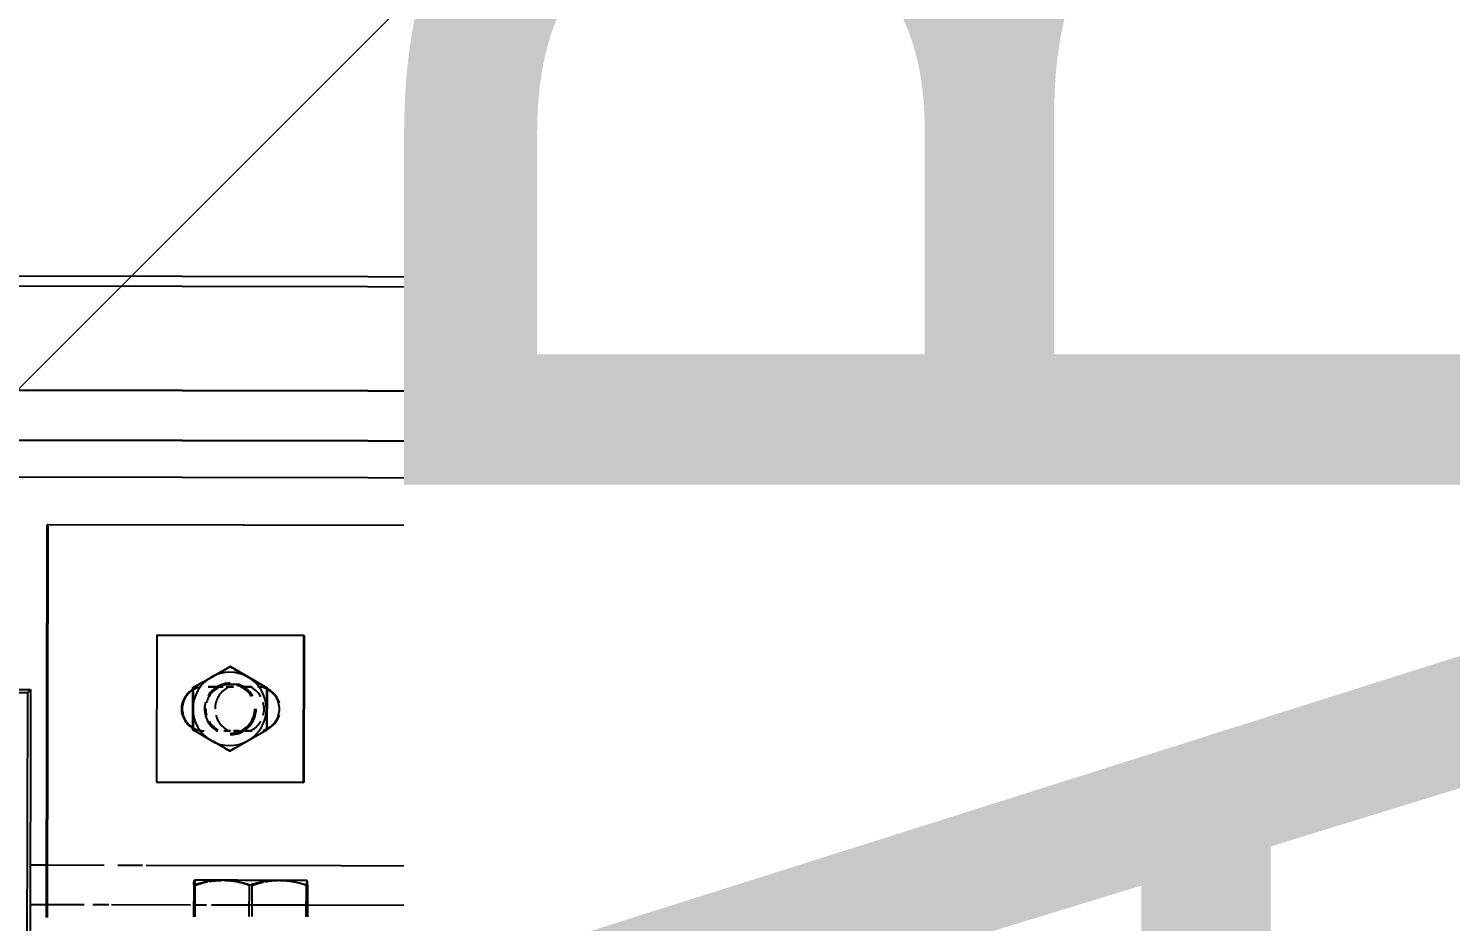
# Model space of a CAD drawing. Header units: metres. Extents: x -354 to -91, y 3 to 562.
# Drawn here: x -270.434 to -269.853, y 509.724 to 510.088 of the extents above; entities that cross this region are included whole.
import ezdxf

# ---------------------------------------------------------------- set-up
doc = ezdxf.new("R2010")
doc.units = ezdxf.units.M
for name, color, linetype, lineweight in [('A-ANNO-NOTE', 7, 'Continuous', 9), ('A-DETL-GENF', 7, 'Continuous', 9), ('A-GENM', 7, 'Continuous', 25)]:
    doc.layers.add(name, color=color, linetype=linetype, lineweight=lineweight)
doc.styles.add('Arial Narrow', font='ARIALN.TTF', dxfattribs={"height": 0.5})

# ---------------------------------------------------------------- blocks, each defined once
blk = doc.blocks.new('T2DPAA-T2D-C3S-RW-M2D-100010_dwg-40802999-DRG-2873034 - CONSTRUCTION SEQUENCE STAGE A8')
at = {"color": 254, "lineweight": 25, "true_color": 0xd0d0d0}
for p, q in [((15.02709, -594.85486), (15.02541, -594.84848)), ((15.03312, -594.8777), (15.02709, -594.85486)), ((15.03709, -594.89273), (15.03453, -594.88304)), ((15.09833, -595.12483), (15.03748, -594.89424)), ((15.10128, -595.13603), (15.09873, -595.12634)), ((15.10872, -595.1642), (15.10269, -595.14136)), ((15.22589, -595.60827), (15.10872, -595.1642))]:
    blk.add_line(p, q, dxfattribs=at)
blk = doc.blocks.new('T2DPAA-T2D-PWC-RW-M2D-100010_RoadDesign_rvt-1-DRG-2873034 - CONSTRUCTION SEQUENCE STAGE A8')
at = {"color": 254, "lineweight": 25, "true_color": 0xd0d0d0, "rotation": 75.11694444444437}
blk.add_blockref('T2DPAA-T2D-C3S-RW-M2D-100010_dwg-40802999-DRG-2873034 - CONSTRUCTION SEQUENCE STAGE A8', (-1722.33704, 648.01046), dxfattribs=at)
blk = doc.blocks.new('T2D Feature Wall Adaptive V6 - Vertical-67397418-DRG-2873034 - CONSTRUCTION SEQUENCE STAGE A8')
at = {"layer": 'A-GENM', "color": 253, "true_color": 0xa3a3a3}
for p, q in [((-0.20001, 0.01331), (-0.20001, -0.95767)), ((-0.2, -0.95766), (-0.2, 0.01331)), ((0.00999, -0.52218), (0.00999, -0.06292)), ((0.01, -0.52218), (0.01, -0.06292)), ((0.00999, -0.53759), (0.00999, -0.52218)), ((0.01, -0.53759), (0.01, -0.52218)), ((0.00999, -0.54772), (0.00999, -0.54119)), ((0.01, -0.54772), (0.01, -0.54119)), ((0.00999, -0.58602), (0.00999, -0.54874)), ((0.01, -0.58602), (0.01, -0.54874)), ((0.00999, -0.63201), (0.00999, -0.58602)), ((0.01, -0.63201), (0.01, -0.58602)), ((0.00999, -0.73599), (0.00999, -0.63201)), ((0.01, -0.73599), (0.01, -0.63201)), ((0.00999, -0.77475), (0.00999, -0.73599)), ((0.01, -0.77476), (0.01, -0.73599)), ((0.00999, -0.78198), (0.00999, -0.77676)), ((0.01, -0.78198), (0.01, -0.77676)), ((0.00999, -0.81555), (0.00999, -0.78323)), ((0.01, -0.81555), (0.01, -0.78323)), ((0.00999, -0.8231), (0.00999, -0.81657)), ((0.01, -0.8231), (0.01, -0.81657)), ((0.00999, -0.84211), (0.00999, -0.8267)), ((0.01, -0.84211), (0.01, -0.8267)), ((0.00999, -0.84871), (0.00999, -0.84211)), ((0.01, -0.84871), (0.01, -0.84211))]:
    blk.add_line(p, q, dxfattribs=at)
blk = doc.blocks.new('Adaptive point Fascia Panel Bracket - Type T04-V8-DRG-2873034 - CONSTRUCTION SEQUENCE STAGE A8')
at = {"layer": 'A-GENM', "color": 253, "true_color": 0xa3a3a3}
for p, q in [((-1143.5787, 509.72539), (-1143.57841, 509.88574)), ((-1143.57841, 509.88574), (-1143.57807, 509.88574)), ((-1143.25848, 509.88517), (-1143.57841, 509.88574)), ((-1143.57808, 509.88527), (-1143.57836, 509.72539)), ((-1143.25848, 509.88517), (-1143.57807, 509.88574)), ((-1143.25848, 509.88517), (-1143.25876, 509.72682)), ((-1143.25815, 509.88517), (-1143.25848, 509.88517)), ((-1143.25843, 509.72682), (-1143.25815, 509.88517)), ((-1143.53356, 509.84066), (-1143.53367, 509.78066)), ((-1143.53361, 509.78076), (-1143.5335, 509.84057)), ((-1143.47358, 509.84056), (-1143.53356, 509.84066)), ((-1143.5335, 509.84066), (-1143.53356, 509.84066)), ((-1143.5335, 509.84066), (-1143.47358, 509.84056)), ((-1143.47368, 509.78056), (-1143.47358, 509.84056)), ((-1143.47351, 509.84056), (-1143.47362, 509.78056)), ((-1143.47351, 509.84056), (-1143.47358, 509.84056)), ((-1143.3636, 509.84036), (-1143.36371, 509.78036)), ((-1143.36364, 509.78046), (-1143.36354, 509.84026)), ((-1143.30361, 509.84025), (-1143.3636, 509.84036)), ((-1143.36354, 509.84036), (-1143.3636, 509.84036)), ((-1143.36354, 509.84036), (-1143.30361, 509.84025)), ((-1143.30372, 509.78025), (-1143.30361, 509.84025)), ((-1143.30355, 509.84025), (-1143.30366, 509.78025)), ((-1143.30355, 509.84025), (-1143.30361, 509.84025)), ((-1143.5186, 509.8193), (-1143.50359, 509.82793)), ((-1143.50359, 509.82793), (-1143.50383, 509.82793)), ((-1143.50359, 509.82793), (-1143.48861, 509.81924)), ((-1143.34864, 509.81899), (-1143.33363, 509.82763)), ((-1143.33363, 509.82763), (-1143.33387, 509.82763)), ((-1143.33363, 509.82763), (-1143.31865, 509.81894)), ((-1143.5186, 509.8193), (-1143.51884, 509.8193)), ((-1143.51864, 509.80198), (-1143.5186, 509.8193)), ((-1143.51261, 509.81963), (-1143.50898, 509.81962)), ((-1143.50898, 509.81962), (-1143.51261, 509.81963)), ((-1143.50898, 509.81962), (-1143.50658, 509.81961)), ((-1143.50658, 509.81961), (-1143.50898, 509.81962)), ((-1143.50534, 509.81961), (-1143.50226, 509.81961)), ((-1143.50226, 509.81961), (-1143.50534, 509.81961)), ((-1143.49979, 509.8206), (-1143.50361, 509.82061)), ((-1143.49824, 509.8196), (-1143.49461, 509.81959)), ((-1143.49461, 509.81959), (-1143.49824, 509.8196)), ((-1143.48861, 509.81924), (-1143.48885, 509.81924)), ((-1143.48861, 509.81924), (-1143.48864, 509.80192)), ((-1143.34864, 509.81899), (-1143.34888, 509.81899)), ((-1143.34867, 509.80167), (-1143.34864, 509.81899)), ((-1143.34264, 509.81932), (-1143.33902, 509.81932)), ((-1143.33902, 509.81932), (-1143.34264, 509.81932)), ((-1143.33902, 509.81932), (-1143.33661, 509.81931)), ((-1143.33661, 509.81931), (-1143.33902, 509.81932)), ((-1143.33537, 509.81931), (-1143.3323, 509.8193)), ((-1143.3323, 509.8193), (-1143.33537, 509.81931)), ((-1143.32983, 509.8203), (-1143.33364, 509.82031)), ((-1143.32465, 509.81929), (-1143.32828, 509.8193)), ((-1143.32828, 509.8193), (-1143.32465, 509.81929)), ((-1143.31865, 509.81894), (-1143.31888, 509.81894)), ((-1143.31865, 509.81894), (-1143.31868, 509.80162)), ((-1143.41224, 509.81045), (-1143.42424, 509.81047)), ((-1143.51887, 509.80198), (-1143.51864, 509.80198)), ((-1143.51136, 509.79776), (-1143.51864, 509.80198)), ((-1143.50357, 509.80161), (-1143.50631, 509.80161)), ((-1143.50631, 509.80161), (-1143.50357, 509.80161)), ((-1143.48864, 509.80192), (-1143.50365, 509.79329)), ((-1143.50364, 509.80061), (-1143.49983, 509.8006)), ((-1143.49991, 509.8016), (-1143.50234, 509.80161)), ((-1143.50234, 509.80161), (-1143.49991, 509.8016)), ((-1143.49464, 509.80159), (-1143.49775, 509.8016)), ((-1143.49775, 509.8016), (-1143.49464, 509.80159)), ((-1143.48864, 509.80192), (-1143.48888, 509.80192)), ((-1143.34891, 509.80167), (-1143.34867, 509.80167)), ((-1143.34139, 509.79745), (-1143.34867, 509.80167)), ((-1143.33361, 509.80131), (-1143.33635, 509.80131)), ((-1143.33635, 509.80131), (-1143.33361, 509.80131)), ((-1143.31868, 509.80162), (-1143.33369, 509.79299)), ((-1143.33368, 509.80031), (-1143.32987, 509.8003)), ((-1143.32995, 509.8013), (-1143.33237, 509.8013)), ((-1143.33237, 509.8013), (-1143.32995, 509.8013)), ((-1143.32468, 509.80129), (-1143.32779, 509.8013)), ((-1143.32779, 509.8013), (-1143.32468, 509.80129)), ((-1143.31868, 509.80162), (-1143.31891, 509.80162)), ((-1143.50365, 509.79329), (-1143.51048, 509.79725)), ((-1143.33369, 509.79299), (-1143.34052, 509.79694)), ((-1143.50365, 509.79329), (-1143.50389, 509.79329)), ((-1143.33369, 509.79299), (-1143.33393, 509.79299)), ((-1143.53367, 509.78066), (-1143.47368, 509.78056)), ((-1143.53367, 509.78066), (-1143.53361, 509.78066)), ((-1143.47368, 509.78056), (-1143.53361, 509.78066)), ((-1143.47362, 509.78056), (-1143.47368, 509.78056)), ((-1143.36371, 509.78036), (-1143.30372, 509.78025)), ((-1143.36371, 509.78036), (-1143.36364, 509.78036)), ((-1143.30372, 509.78025), (-1143.36364, 509.78036)), ((-1143.30366, 509.78025), (-1143.30372, 509.78025)), ((-1143.51854, 509.73858), (-1143.51856, 509.72566)), ((-1143.50718, 509.74062), (-1143.51826, 509.74064)), ((-1143.50634, 509.74061), (-1143.51826, 509.74064)), ((-1143.51801, 509.72567), (-1143.51798, 509.73858)), ((-1143.48418, 509.74057), (-1143.50718, 509.74062)), ((-1143.49585, 509.72577), (-1143.49582, 509.73854)), ((-1143.49473, 509.72578), (-1143.49471, 509.73854)), ((-1143.47227, 509.74055), (-1143.48418, 509.74057)), ((-1143.47257, 509.72576), (-1143.47255, 509.7385)), ((-1143.47202, 509.72576), (-1143.47199, 509.7385)), ((-1143.36857, 509.73831), (-1143.3686, 509.72621)), ((-1143.35638, 509.74035), (-1143.36829, 509.74037)), ((-1143.36804, 509.72621), (-1143.36802, 509.73831)), ((-1143.3545, 509.74034), (-1143.35638, 509.74035)), ((-1143.33338, 509.74031), (-1143.3545, 509.74034)), ((-1143.34588, 509.72648), (-1143.34586, 509.73827)), ((-1143.34476, 509.72648), (-1143.34474, 509.73827)), ((-1143.3223, 509.74029), (-1143.33338, 509.74031)), ((-1143.3226, 509.72657), (-1143.32258, 509.73823)), ((-1143.32205, 509.72657), (-1143.32203, 509.73823))]:
    blk.add_line(p, q, dxfattribs=at)
for centre, major_axis, ratio, start_param, end_param in [((-1143.50389, 509.81061), (0.00003, 0.015), 0.999779, 0.523551, 1.570749), ((-1143.50389, 509.81061), (0.00003, 0.015), 0.999779, 5.759539, 6.806736), ((-1143.50389, 509.81061), (0.00003, 0.015), 0.999779, 4.712341, 5.759539), ((-1143.33392, 509.81031), (0.00003, 0.015), 0.999779, 5.759539, 6.806737), ((-1143.51456, 509.81063), (0.00002, 0.009), 0.999779, 0.523551, 0.785351), ((-1143.51422, 509.81063), (0.00002, 0.009), 0.999779, 0.523551, 0.785351), ((-1143.51456, 509.81063), (0.00002, 0.009), 0.999779, 0.261752, 0.523551), ((-1143.51422, 509.81063), (0.00002, 0.009), 0.999779, 0.261752, 0.523551), ((-1143.50362, 509.81061), (0.00002, 0.0105), 0.999779, 0.785351, 1.04715), ((-1143.50356, 509.81061), (0.00002, 0.0105), 0.999779, 0.785351, 1.04715), ((-1143.50362, 509.81061), (0.00002, 0.01), 0.999779, 0.785351, 1.04715), ((-1143.50362, 509.81061), (0.00002, 0.0105), 0.999779, 0.523551, 0.785351), ((-1143.50356, 509.81061), (0.00002, 0.0105), 0.999779, 0.523551, 0.785351), ((-1143.50362, 509.81061), (0.00002, 0.01), 0.999779, 0.523551, 0.785351), ((-1143.50362, 509.81061), (0.00002, 0.0105), 0.999779, 0.261752, 0.523551), ((-1143.50356, 509.81061), (0.00002, 0.0105), 0.999779, 0.268265, 0.523551), ((-1143.50362, 509.81061), (0.00002, 0.01), 0.999779, 0.261752, 0.523551), ((-1143.49981, 509.8106), (0.00002, 0.01), 0.999779, 0.785351, 1.04715), ((-1143.49981, 509.8106), (0.00002, 0.01), 0.999779, 0.523551, 0.785351), ((-1143.50362, 509.81061), (0.00002, 0.0105), 0.999779, 0, 0.261752), ((-1143.50356, 509.81061), (0.00002, 0.0105), 0.999779, 0.006025, 0.261752), ((-1143.50362, 509.81061), (0.00002, 0.01), 0.999779, 0, 0.261752), ((-1143.50362, 509.81061), (0.00002, 0.01), 0.999779, 5.759539, 6.021338), ((-1143.50362, 509.81061), (0.00002, 0.0105), 0.999779, 5.759539, 6.021338), ((-1143.50356, 509.81061), (0.00002, 0.0105), 0.999779, 5.766062, 6.021338), ((-1143.50362, 509.81061), (0.00002, 0.01), 0.999779, 5.49774, 5.759539), ((-1143.50362, 509.81061), (0.00002, 0.0105), 0.999779, 5.49774, 5.759539), ((-1143.50356, 509.81061), (0.00002, 0.0105), 0.999779, 5.49774, 5.759539), ((-1143.50362, 509.81061), (0.00002, 0.01), 0.999779, 5.23594, 5.49774), ((-1143.50362, 509.81061), (0.00002, 0.0105), 0.999779, 5.23594, 5.49774), ((-1143.50356, 509.81061), (0.00002, 0.0105), 0.999779, 5.23594, 5.49774), ((-1143.49981, 509.8106), (0.00002, 0.01), 0.999779, 5.49774, 5.759539), ((-1143.49981, 509.8106), (0.00002, 0.01), 0.999779, 5.23594, 5.49774), ((-1143.49256, 509.81059), (0.00002, 0.009), 0.999779, 6.021338, 6.283138), ((-1143.49223, 509.81059), (0.00002, 0.009), 0.999779, 6.021338, 6.283138), ((-1143.49256, 509.81059), (0.00002, 0.009), 0.999779, 5.759539, 6.021338), ((-1143.49223, 509.81059), (0.00002, 0.009), 0.999779, 5.759539, 6.021338), ((-1143.49256, 509.81059), (0.00002, 0.009), 0.999779, 5.49774, 5.759539), ((-1143.49223, 509.81059), (0.00002, 0.009), 0.999779, 5.49774, 5.759539), ((-1143.3446, 509.81033), (0.00002, 0.009), 0.999779, 0.523551, 0.785351), ((-1143.34426, 509.81033), (0.00002, 0.009), 0.999779, 0.523551, 0.785351), ((-1143.3446, 509.81033), (0.00002, 0.009), 0.999779, 0.261752, 0.523551), ((-1143.33392, 509.81031), (0.00003, 0.015), 0.999779, 0.523551, 1.570749), ((-1143.34426, 509.81033), (0.00002, 0.009), 0.999779, 0.261752, 0.523551), ((-1143.33366, 509.81031), (0.00002, 0.0105), 0.999779, 0.785351, 1.04715), ((-1143.3336, 509.81031), (0.00002, 0.0105), 0.999779, 0.785351, 1.04715), ((-1143.33366, 509.81031), (0.00002, 0.0105), 0.999779, 0.523551, 0.785351), ((-1143.3336, 509.81031), (0.00002, 0.0105), 0.999779, 0.523551, 0.785351), ((-1143.33366, 509.81031), (0.00002, 0.01), 0.999779, 0.523551, 0.785351), ((-1143.33366, 509.81031), (0.00002, 0.0105), 0.999779, 0.261752, 0.523551), ((-1143.3336, 509.81031), (0.00002, 0.0105), 0.999779, 0.268265, 0.523551), ((-1143.33366, 509.81031), (0.00002, 0.01), 0.999779, 0.261752, 0.523551), ((-1143.32985, 509.8103), (0.00002, 0.01), 0.999779, 0.523551, 0.785351), ((-1143.33366, 509.81031), (0.00002, 0.0105), 0.999779, 0, 0.261752), ((-1143.3336, 509.81031), (0.00002, 0.0105), 0.999779, 0.006025, 0.261752), ((-1143.33366, 509.81031), (0.00002, 0.01), 0.999779, 0, 0.261752), ((-1143.33366, 509.81031), (0.00002, 0.01), 0.999779, 5.759539, 6.021338), ((-1143.33366, 509.81031), (0.00002, 0.0105), 0.999779, 5.759539, 6.021338), ((-1143.3336, 509.81031), (0.00002, 0.0105), 0.999779, 5.766062, 6.021338), ((-1143.33366, 509.81031), (0.00002, 0.01), 0.999779, 5.49774, 5.759539), ((-1143.33366, 509.81031), (0.00002, 0.0105), 0.999779, 5.49774, 5.759539), ((-1143.3336, 509.81031), (0.00002, 0.0105), 0.999779, 5.49774, 5.759539), ((-1143.33392, 509.81031), (0.00003, 0.015), 0.999779, 4.712341, 5.759539), ((-1143.33366, 509.81031), (0.00002, 0.0105), 0.999779, 5.23594, 5.49774), ((-1143.3336, 509.81031), (0.00002, 0.0105), 0.999779, 5.23594, 5.49774), ((-1143.32985, 509.8103), (0.00002, 0.01), 0.999779, 5.49774, 5.759539), ((-1143.3226, 509.81029), (0.00002, 0.009), 0.999779, 6.021338, 6.283138), ((-1143.32226, 509.81029), (0.00002, 0.009), 0.999779, 6.021338, 6.283138), ((-1143.3226, 509.81029), (0.00002, 0.009), 0.999779, 5.759539, 6.021338), ((-1143.32226, 509.81029), (0.00002, 0.009), 0.999779, 5.759539, 6.021338), ((-1143.3226, 509.81029), (0.00002, 0.009), 0.999779, 5.49774, 5.759539), ((-1143.32226, 509.81029), (0.00002, 0.009), 0.999779, 5.49774, 5.759539), ((-1143.51456, 509.81063), (0.00002, 0.009), 0.999779, 1.308949, 1.570749), ((-1143.51456, 509.81063), (0.00002, 0.009), 0.999779, 1.04715, 1.308949), ((-1143.51422, 509.81063), (0.00002, 0.009), 0.999779, 1.308949, 1.570749), ((-1143.51422, 509.81063), (0.00002, 0.009), 0.999779, 1.04715, 1.308949), ((-1143.51456, 509.81063), (0.00002, 0.009), 0.999779, 0.785351, 1.04715), ((-1143.51422, 509.81063), (0.00002, 0.009), 0.999779, 0.785351, 1.04715), ((-1143.50362, 509.81061), (0.00002, 0.0105), 0.999779, 1.308949, 1.570749), ((-1143.50356, 509.81061), (0.00002, 0.0105), 0.999779, 1.308949, 1.570749), ((-1143.50362, 509.81061), (0.00002, 0.01), 0.999779, 1.04715, 1.308949), ((-1143.49981, 509.8106), (0.00002, 0.01), 0.999779, 1.308949, 1.570749), ((-1143.49981, 509.8106), (0.00002, 0.01), 0.999779, 1.04715, 1.308949), ((-1143.49981, 509.8106), (0.00002, 0.01), 0.999779, 4.712341, 4.974141), ((-1143.49256, 509.81059), (0.00002, 0.009), 0.999779, 5.23594, 5.49774), ((-1143.49223, 509.81059), (0.00002, 0.009), 0.999779, 5.23594, 5.497739), ((-1143.49256, 509.81059), (0.00002, 0.009), 0.999779, 4.974141, 5.23594), ((-1143.49223, 509.81059), (0.00002, 0.009), 0.999779, 4.974141, 5.23594), ((-1143.49256, 509.81059), (0.00002, 0.009), 0.999779, 4.712341, 4.974141), ((-1143.3446, 509.81033), (0.00002, 0.009), 0.999779, 1.308949, 1.570749), ((-1143.3446, 509.81033), (0.00002, 0.009), 0.999779, 1.04715, 1.308949), ((-1143.34426, 509.81033), (0.00002, 0.009), 0.999779, 1.308949, 1.570749), ((-1143.34426, 509.81033), (0.00002, 0.009), 0.999779, 1.04715, 1.308949), ((-1143.3446, 509.81033), (0.00002, 0.009), 0.999779, 0.785351, 1.04715), ((-1143.34426, 509.81033), (0.00002, 0.009), 0.999779, 0.785351, 1.04715), ((-1143.33366, 509.81031), (0.00002, 0.0105), 0.999779, 1.308949, 1.570749), ((-1143.3336, 509.81031), (0.00002, 0.0105), 0.999779, 1.308949, 1.570749), ((-1143.33366, 509.81031), (0.00002, 0.01), 0.999779, 1.04715, 1.308949), ((-1143.33366, 509.81031), (0.00002, 0.01), 0.999779, 0.785351, 1.04715), ((-1143.32985, 509.8103), (0.00002, 0.01), 0.999779, 1.308949, 1.570749), ((-1143.32985, 509.8103), (0.00002, 0.01), 0.999779, 1.04715, 1.308949), ((-1143.32985, 509.8103), (0.00002, 0.01), 0.999779, 0.785351, 1.04715), ((-1143.33366, 509.81031), (0.00002, 0.01), 0.999779, 5.23594, 5.49774), ((-1143.32985, 509.8103), (0.00002, 0.01), 0.999779, 5.23594, 5.49774), ((-1143.32985, 509.8103), (0.00002, 0.01), 0.999779, 4.712341, 4.974141), ((-1143.3226, 509.81029), (0.00002, 0.009), 0.999779, 5.23594, 5.49774), ((-1143.32226, 509.81029), (0.00002, 0.009), 0.999779, 5.23594, 5.49774), ((-1143.3226, 509.81029), (0.00002, 0.009), 0.999779, 4.974141, 5.23594), ((-1143.32226, 509.81029), (0.00002, 0.009), 0.999779, 4.974141, 5.23594), ((-1143.3226, 509.81029), (0.00002, 0.009), 0.999779, 4.712341, 4.974141), ((-1143.51456, 509.81063), (0.00002, 0.009), 0.999779, 1.570749, 1.832548), ((-1143.51456, 509.81063), (0.00002, 0.009), 0.999779, 1.832548, 2.094347), ((-1143.51422, 509.81063), (0.00002, 0.009), 0.999779, 1.570749, 1.832548), ((-1143.51422, 509.81063), (0.00002, 0.009), 0.999779, 1.832548, 2.094348), ((-1143.51456, 509.81063), (0.00002, 0.009), 0.999779, 2.094347, 2.356147), ((-1143.51422, 509.81063), (0.00002, 0.009), 0.999779, 2.094348, 2.356147), ((-1143.50389, 509.81061), (0.00003, 0.015), 0.999779, 1.570749, 2.617946), ((-1143.50362, 509.81061), (0.00002, 0.0105), 0.999779, 1.570749, 1.832548), ((-1143.50356, 509.81061), (0.00002, 0.0105), 0.999779, 1.570749, 1.832548), ((-1143.50362, 509.81061), (0.00002, 0.0105), 0.999779, 1.832548, 2.094348), ((-1143.50356, 509.81061), (0.00002, 0.0105), 0.999779, 1.832548, 2.094347), ((-1143.50362, 509.81061), (0.00002, 0.01), 0.999779, 1.570749, 1.832548), ((-1143.49981, 509.8106), (0.00002, 0.01), 0.999779, 1.832548, 2.094347), ((-1143.50389, 509.81061), (0.00003, 0.015), 0.999779, 3.665144, 4.712341), ((-1143.50362, 509.81061), (0.00002, 0.01), 0.999779, 4.188743, 4.450542), ((-1143.50362, 509.81061), (0.00002, 0.0105), 0.999779, 4.188743, 4.450542), ((-1143.50356, 509.81061), (0.00002, 0.0105), 0.999779, 4.188743, 4.444835), ((-1143.50362, 509.81061), (0.00002, 0.01), 0.999779, 4.450542, 4.712341), ((-1143.50362, 509.81061), (0.00002, 0.0105), 0.999779, 4.450542, 4.712341), ((-1143.50356, 509.81061), (0.00002, 0.0105), 0.999779, 4.450542, 4.704571), ((-1143.49981, 509.8106), (0.00002, 0.01), 0.999779, 4.450542, 4.712341), ((-1143.49256, 509.81059), (0.00002, 0.009), 0.999779, 3.926943, 4.188743), ((-1143.49223, 509.81059), (0.00002, 0.009), 0.999779, 3.926943, 4.188743), ((-1143.49256, 509.81059), (0.00002, 0.009), 0.999779, 4.188742, 4.450542), ((-1143.49223, 509.81059), (0.00002, 0.009), 0.999779, 4.188743, 4.450542), ((-1143.49256, 509.81059), (0.00002, 0.009), 0.999779, 4.450542, 4.712341), ((-1143.3446, 509.81033), (0.00002, 0.009), 0.999779, 1.570749, 1.832548), ((-1143.3446, 509.81033), (0.00002, 0.009), 0.999779, 1.832548, 2.094347), ((-1143.34426, 509.81033), (0.00002, 0.009), 0.999779, 1.570749, 1.832548), ((-1143.34426, 509.81033), (0.00002, 0.009), 0.999779, 1.832548, 2.094348), ((-1143.33392, 509.81031), (0.00003, 0.015), 0.999779, 1.570749, 2.617946), ((-1143.33366, 509.81031), (0.00002, 0.0105), 0.999779, 1.570749, 1.832548), ((-1143.3336, 509.81031), (0.00002, 0.0105), 0.999779, 1.570749, 1.832548), ((-1143.33366, 509.81031), (0.00002, 0.0105), 0.999779, 1.832548, 2.094348), ((-1143.3336, 509.81031), (0.00002, 0.0105), 0.999779, 1.832548, 2.094348), ((-1143.33366, 509.81031), (0.00002, 0.01), 0.999779, 1.570749, 1.832548), ((-1143.32985, 509.8103), (0.00002, 0.01), 0.999779, 1.832548, 2.094348), ((-1143.33392, 509.81031), (0.00003, 0.015), 0.999779, 3.665144, 4.712341), ((-1143.33366, 509.81031), (0.00002, 0.01), 0.999779, 4.188743, 4.450542), ((-1143.33366, 509.81031), (0.00002, 0.0105), 0.999779, 4.188743, 4.450542), ((-1143.3336, 509.81031), (0.00002, 0.0105), 0.999779, 4.188743, 4.444835), ((-1143.33366, 509.81031), (0.00002, 0.01), 0.999779, 4.450542, 4.712341), ((-1143.33366, 509.81031), (0.00002, 0.0105), 0.999779, 4.450542, 4.712341), ((-1143.3336, 509.81031), (0.00002, 0.0105), 0.999779, 4.450542, 4.704571), ((-1143.32985, 509.8103), (0.00002, 0.01), 0.999779, 4.450542, 4.712341), ((-1143.3226, 509.81029), (0.00002, 0.009), 0.999779, 4.188743, 4.450542), ((-1143.32226, 509.81029), (0.00002, 0.009), 0.999779, 4.188743, 4.450542), ((-1143.3226, 509.81029), (0.00002, 0.009), 0.999779, 4.450542, 4.712341), ((-1143.51456, 509.81063), (0.00002, 0.009), 0.999779, 2.356147, 2.617946), ((-1143.51422, 509.81063), (0.00002, 0.009), 0.999779, 2.356147, 2.617946), ((-1143.51456, 509.81063), (0.00002, 0.009), 0.999779, 2.617946, 2.879746), ((-1143.51422, 509.81063), (0.00002, 0.009), 0.999779, 2.617946, 2.879746), ((-1143.51456, 509.81063), (0.00002, 0.009), 0.999779, 2.879746, 3.141545), ((-1143.51422, 509.81063), (0.00002, 0.009), 0.999779, 2.879746, 3.141545), ((-1143.50362, 509.81061), (0.00002, 0.0105), 0.999779, 2.094348, 2.356147), ((-1143.50356, 509.81061), (0.00002, 0.0105), 0.999779, 2.094348, 2.356147), ((-1143.50362, 509.81061), (0.00002, 0.01), 0.999779, 2.094347, 2.356147), ((-1143.50362, 509.81061), (0.00002, 0.0105), 0.999779, 2.356147, 2.617946), ((-1143.50356, 509.81061), (0.00002, 0.0105), 0.999779, 2.356147, 2.617946), ((-1143.50362, 509.81061), (0.00002, 0.01), 0.999779, 2.356147, 2.617946), ((-1143.49981, 509.8106), (0.00002, 0.01), 0.999779, 2.094348, 2.356147), ((-1143.49981, 509.8106), (0.00002, 0.01), 0.999779, 2.356147, 2.617946), ((-1143.50362, 509.81061), (0.00002, 0.01), 0.999779, 3.141593, 3.403344), ((-1143.50362, 509.81061), (0.00002, 0.0105), 0.999779, 3.141593, 3.403344), ((-1143.50356, 509.81061), (0.00002, 0.0105), 0.999779, 3.141593, 3.397272), ((-1143.50362, 509.81061), (0.00002, 0.01), 0.999779, 3.403344, 3.665144), ((-1143.50362, 509.81061), (0.00002, 0.0105), 0.999779, 3.403344, 3.665144), ((-1143.50356, 509.81061), (0.00002, 0.0105), 0.999779, 3.403344, 3.658631), ((-1143.50362, 509.81061), (0.00002, 0.01), 0.999779, 3.665144, 3.926943), ((-1143.50362, 509.81061), (0.00002, 0.0105), 0.999779, 3.665144, 3.926943), ((-1143.50356, 509.81061), (0.00002, 0.0105), 0.999779, 3.665144, 3.926943), ((-1143.50362, 509.81061), (0.00002, 0.01), 0.999779, 3.926943, 4.188743), ((-1143.50362, 509.81061), (0.00002, 0.0105), 0.999779, 3.926943, 4.188743), ((-1143.50356, 509.81061), (0.00002, 0.0105), 0.999779, 3.926943, 4.188743), ((-1143.49981, 509.8106), (0.00002, 0.01), 0.999779, 3.665144, 3.926943), ((-1143.49981, 509.8106), (0.00002, 0.01), 0.999779, 3.926943, 4.188743), ((-1143.49256, 509.81059), (0.00002, 0.009), 0.999779, 3.403344, 3.665144), ((-1143.49223, 509.81059), (0.00002, 0.009), 0.999779, 3.403344, 3.665144), ((-1143.49256, 509.81059), (0.00002, 0.009), 0.999779, 3.665144, 3.926943), ((-1143.49223, 509.81059), (0.00002, 0.009), 0.999779, 3.665144, 3.926943), ((-1143.3446, 509.81033), (0.00002, 0.009), 0.999779, 2.094347, 2.356147), ((-1143.34426, 509.81033), (0.00002, 0.009), 0.999779, 2.094348, 2.356147), ((-1143.3446, 509.81033), (0.00002, 0.009), 0.999779, 2.356147, 2.617946), ((-1143.34426, 509.81033), (0.00002, 0.009), 0.999779, 2.356147, 2.617946), ((-1143.3446, 509.81033), (0.00002, 0.009), 0.999779, 2.617946, 2.879746), ((-1143.34426, 509.81033), (0.00002, 0.009), 0.999779, 2.617946, 2.879746), ((-1143.3446, 509.81033), (0.00002, 0.009), 0.999779, 2.879746, 3.141545), ((-1143.34426, 509.81033), (0.00002, 0.009), 0.999779, 2.879746, 3.141545), ((-1143.33366, 509.81031), (0.00002, 0.0105), 0.999779, 2.094348, 2.356147), ((-1143.3336, 509.81031), (0.00002, 0.0105), 0.999779, 2.094347, 2.356147), ((-1143.33366, 509.81031), (0.00002, 0.01), 0.999779, 2.094347, 2.356147), ((-1143.33366, 509.81031), (0.00002, 0.0105), 0.999779, 2.356147, 2.617946), ((-1143.3336, 509.81031), (0.00002, 0.0105), 0.999779, 2.356147, 2.617946), ((-1143.33366, 509.81031), (0.00002, 0.01), 0.999779, 2.356147, 2.617946), ((-1143.32985, 509.8103), (0.00002, 0.01), 0.999779, 2.094348, 2.356147), ((-1143.32985, 509.8103), (0.00002, 0.01), 0.999779, 2.356147, 2.617946), ((-1143.33366, 509.81031), (0.00002, 0.01), 0.999779, 3.141593, 3.403344), ((-1143.33366, 509.81031), (0.00002, 0.01), 0.999779, 3.403344, 3.665144), ((-1143.33366, 509.81031), (0.00002, 0.0105), 0.999779, 3.403344, 3.665144), ((-1143.3336, 509.81031), (0.00002, 0.0105), 0.999779, 3.403344, 3.658631), ((-1143.33366, 509.81031), (0.00002, 0.01), 0.999779, 3.665144, 3.926943), ((-1143.33366, 509.81031), (0.00002, 0.0105), 0.999779, 3.665144, 3.926943), ((-1143.3336, 509.81031), (0.00002, 0.0105), 0.999779, 3.665144, 3.926943), ((-1143.33366, 509.81031), (0.00002, 0.01), 0.999779, 3.926943, 4.188743), ((-1143.33366, 509.81031), (0.00002, 0.0105), 0.999779, 3.926943, 4.188742), ((-1143.3336, 509.81031), (0.00002, 0.0105), 0.999779, 3.926943, 4.188743), ((-1143.32985, 509.8103), (0.00002, 0.01), 0.999779, 3.665144, 3.926943), ((-1143.32985, 509.8103), (0.00002, 0.01), 0.999779, 3.926943, 4.188743), ((-1143.3226, 509.81029), (0.00002, 0.009), 0.999779, 3.403344, 3.665144), ((-1143.32226, 509.81029), (0.00002, 0.009), 0.999779, 3.403344, 3.665144), ((-1143.3226, 509.81029), (0.00002, 0.009), 0.999779, 3.665144, 3.926943), ((-1143.32226, 509.81029), (0.00002, 0.009), 0.999779, 3.665144, 3.926943), ((-1143.3226, 509.81029), (0.00002, 0.009), 0.999779, 3.926943, 4.188743), ((-1143.32226, 509.81029), (0.00002, 0.009), 0.999779, 3.926943, 4.188743), ((-1143.50389, 509.81061), (0.00003, 0.015), 0.999779, 2.617946, 3.665144), ((-1143.33392, 509.81031), (0.00003, 0.015), 0.999779, 2.617946, 3.665144), ((-1143.33366, 509.81031), (0.00002, 0.0105), 0.999779, 3.141593, 3.403344), ((-1143.3336, 509.81031), (0.00002, 0.0105), 0.999779, 3.141593, 3.397272), ((-1143.49526, 509.74059), (-0.023, 0.00004), 0.000001, 4.167777, 5.214974), ((-1143.49526, 509.74059), (-0.023, 0.00004), 0.000001, 3.141594, 4.167778), ((-1143.3453, 509.74033), (-0.023, 0.00004), 0.000001, 6.283184, 7.309369), ((-1143.3453, 509.74033), (-0.023, 0.00004), 0.000001, 1.026185, 2.073383), ((-1143.3453, 509.74033), (-0.023, 0.00004), 0.000001, 2.073382, 3.120578)]:
    blk.add_ellipse(centre, major_axis=major_axis, ratio=ratio, start_param=start_param, end_param=end_param, dxfattribs=at)
for points in [[(-1143.51884, 509.8193), (-1143.51761, 509.82001), (-1143.51513, 509.82144), (-1143.51262, 509.82289), (-1143.51136, 509.82361)], [(-1143.51136, 509.82361), (-1143.5101, 509.82434), (-1143.50758, 509.82578), (-1143.50508, 509.82722), (-1143.50383, 509.82793)], [(-1143.50383, 509.82793), (-1143.5026, 509.82721), (-1143.50012, 509.82577), (-1143.49762, 509.82432), (-1143.49636, 509.82359)], [(-1143.49636, 509.82359), (-1143.49511, 509.82286), (-1143.4926, 509.8214), (-1143.49009, 509.81996), (-1143.48885, 509.81924)], [(-1143.3414, 509.82331), (-1143.34014, 509.82404), (-1143.33762, 509.82548), (-1143.33512, 509.82691), (-1143.33387, 509.82763)], [(-1143.33387, 509.82763), (-1143.33263, 509.82691), (-1143.33016, 509.82547), (-1143.32766, 509.82401), (-1143.3264, 509.82328)], [(-1143.51888, 509.81064), (-1143.51888, 509.81209), (-1143.51887, 509.81499), (-1143.51885, 509.81786), (-1143.51884, 509.8193)], [(-1143.48885, 509.81924), (-1143.48886, 509.81781), (-1143.48888, 509.81493), (-1143.48889, 509.81204), (-1143.48889, 509.81058)], [(-1143.34892, 509.81033), (-1143.34892, 509.81179), (-1143.34891, 509.81469), (-1143.34889, 509.81756), (-1143.34888, 509.81899)], [(-1143.34888, 509.81899), (-1143.34764, 509.81971), (-1143.34517, 509.82114), (-1143.34266, 509.82259), (-1143.3414, 509.82331)], [(-1143.3264, 509.82328), (-1143.32514, 509.82256), (-1143.32263, 509.8211), (-1143.32013, 509.81966), (-1143.31888, 509.81894)], [(-1143.31888, 509.81894), (-1143.3189, 509.81751), (-1143.31891, 509.81463), (-1143.31892, 509.81173), (-1143.31893, 509.81028)], [(-1143.51887, 509.80198), (-1143.51888, 509.80341), (-1143.51889, 509.80629), (-1143.51889, 509.80918), (-1143.51888, 509.81064)], [(-1143.48889, 509.81058), (-1143.48889, 509.80913), (-1143.48889, 509.80623), (-1143.48888, 509.80336), (-1143.48888, 509.80192)], [(-1143.34891, 509.80167), (-1143.34891, 509.80311), (-1143.34892, 509.80598), (-1143.34892, 509.80888), (-1143.34892, 509.81033)], [(-1143.31893, 509.81028), (-1143.31893, 509.80883), (-1143.31893, 509.80593), (-1143.31892, 509.80305), (-1143.31891, 509.80162)], [(-1143.51141, 509.79763), (-1143.51266, 509.79836), (-1143.51517, 509.79982), (-1143.51764, 509.80126), (-1143.51887, 509.80198)], [(-1143.48888, 509.80192), (-1143.49013, 509.80121), (-1143.49263, 509.79977), (-1143.49515, 509.79833), (-1143.49641, 509.79761)], [(-1143.34145, 509.79733), (-1143.3427, 509.79806), (-1143.3452, 509.79951), (-1143.34768, 509.80096), (-1143.34891, 509.80167)], [(-1143.31891, 509.80162), (-1143.32017, 509.80091), (-1143.32267, 509.79947), (-1143.32519, 509.79803), (-1143.32645, 509.7973)], [(-1143.50389, 509.79329), (-1143.50514, 509.79401), (-1143.50764, 509.79545), (-1143.51015, 509.7969), (-1143.51141, 509.79763)], [(-1143.49641, 509.79761), (-1143.49767, 509.79688), (-1143.50018, 509.79544), (-1143.50266, 509.794), (-1143.50389, 509.79329)], [(-1143.33393, 509.79299), (-1143.33518, 509.79371), (-1143.33768, 509.79515), (-1143.34019, 509.7966), (-1143.34145, 509.79733)], [(-1143.32645, 509.7973), (-1143.32771, 509.79658), (-1143.33021, 509.79514), (-1143.33269, 509.7937), (-1143.33393, 509.79299)], [(-1143.50718, 509.74062), (-1143.50909, 509.7406), (-1143.51289, 509.74024), (-1143.51666, 509.73924), (-1143.51854, 509.73858)], [(-1143.51854, 509.73858), (-1143.51849, 509.73924), (-1143.51845, 509.73975), (-1143.5184, 509.74009)], [(-1143.5184, 509.74009), (-1143.51835, 509.74043), (-1143.5183, 509.74061), (-1143.51826, 509.74064)], [(-1143.51826, 509.74064), (-1143.51821, 509.74061), (-1143.51816, 509.74043), (-1143.51812, 509.74009)], [(-1143.51812, 509.74009), (-1143.51807, 509.73975), (-1143.51803, 509.73924), (-1143.51798, 509.73858)], [(-1143.51798, 509.73858), (-1143.51631, 509.73915), (-1143.51463, 509.73961), (-1143.51295, 509.73994)], [(-1143.51219, 509.74008), (-1143.51054, 509.74037), (-1143.50889, 509.74054), (-1143.50723, 509.74059)], [(-1143.49582, 509.73854), (-1143.4977, 509.73921), (-1143.50147, 509.74022), (-1143.50527, 509.74059), (-1143.50718, 509.74062)], [(-1143.48418, 509.74057), (-1143.48614, 509.74056), (-1143.49004, 509.7402), (-1143.4939, 509.7392), (-1143.49582, 509.73854)], [(-1143.49471, 509.73854), (-1143.49319, 509.73907), (-1143.49166, 509.7395), (-1143.49012, 509.73983)], [(-1143.48905, 509.74004), (-1143.48745, 509.74032), (-1143.48585, 509.74049), (-1143.48424, 509.74055)], [(-1143.47255, 509.7385), (-1143.47447, 509.73917), (-1143.47833, 509.74018), (-1143.48223, 509.74055), (-1143.48418, 509.74057)], [(-1143.48335, 509.74057), (-1143.48144, 509.74055), (-1143.47764, 509.74018), (-1143.47387, 509.73916), (-1143.47199, 509.7385)], [(-1143.47227, 509.74055), (-1143.47232, 509.74053), (-1143.47241, 509.74017), (-1143.4725, 509.73916), (-1143.47255, 509.7385)], [(-1143.47199, 509.7385), (-1143.47204, 509.73916), (-1143.47213, 509.74017), (-1143.47222, 509.74053), (-1143.47227, 509.74055)], [(-1143.35721, 509.74035), (-1143.35912, 509.74033), (-1143.36292, 509.73997), (-1143.3667, 509.73897), (-1143.36857, 509.73831)], [(-1143.36857, 509.73831), (-1143.36853, 509.73898), (-1143.36848, 509.73948), (-1143.36843, 509.73982)], [(-1143.36843, 509.73982), (-1143.36839, 509.74016), (-1143.36834, 509.74035), (-1143.36829, 509.74037)], [(-1143.36829, 509.74037), (-1143.36824, 509.74035), (-1143.3682, 509.74016), (-1143.36815, 509.73982)], [(-1143.36815, 509.73982), (-1143.36811, 509.73948), (-1143.36806, 509.73898), (-1143.36802, 509.73831)], [(-1143.36802, 509.73831), (-1143.36634, 509.73889), (-1143.36467, 509.73934), (-1143.36298, 509.73967)], [(-1143.36222, 509.73981), (-1143.36057, 509.7401), (-1143.35892, 509.74027), (-1143.35727, 509.74033)], [(-1143.34586, 509.73827), (-1143.34773, 509.73894), (-1143.3515, 509.73995), (-1143.3553, 509.74032), (-1143.35721, 509.74035)], [(-1143.35638, 509.74035), (-1143.35573, 509.74034), (-1143.35508, 509.74031), (-1143.35443, 509.74027)], [(-1143.33422, 509.74031), (-1143.33617, 509.74029), (-1143.34007, 509.73993), (-1143.34393, 509.73893), (-1143.34586, 509.73827)], [(-1143.34474, 509.73827), (-1143.34322, 509.73881), (-1143.34169, 509.73924), (-1143.34016, 509.73956)], [(-1143.33908, 509.73977), (-1143.33749, 509.74006), (-1143.33588, 509.74023), (-1143.33427, 509.74029)], [(-1143.32258, 509.73823), (-1143.32451, 509.7389), (-1143.32837, 509.73991), (-1143.33226, 509.74028), (-1143.33422, 509.74031)], [(-1143.33338, 509.74031), (-1143.33147, 509.74028), (-1143.32767, 509.73991), (-1143.3239, 509.7389), (-1143.32203, 509.73823)], [(-1143.3223, 509.74029), (-1143.32235, 509.74026), (-1143.32244, 509.7399), (-1143.32254, 509.7389), (-1143.32258, 509.73823)], [(-1143.32203, 509.73823), (-1143.32207, 509.73889), (-1143.32216, 509.7399), (-1143.32225, 509.74026), (-1143.3223, 509.74029)]]:
    blk.add_open_spline(points, degree=3, dxfattribs=at)
for points, knots in [([(-1143.50634, 509.74061), (-1143.50439, 509.74059), (-1143.50068, 509.74023), (-1143.497, 509.7393), (-1143.49526, 509.73873)], [0, 0, 0, 0, 0.5, 0.9518512, 0.9518512, 0.9518512, 0.9518512]), ([(-1143.35443, 509.74027), (-1143.35313, 509.74018), (-1143.35007, 509.73981), (-1143.34704, 509.73903), (-1143.3453, 509.73846)], [0.1661026, 0.1661026, 0.1661026, 0.1661026, 0.5, 0.9518512, 0.9518512, 0.9518512, 0.9518512])]:
    blk.add_open_spline(points, degree=3, knots=knots, dxfattribs=at)
blk = doc.blocks.new('SCR_NW_1 - SCR_NW_1-66978933-DRG-2873034 - CONSTRUCTION SEQUENCE STAGE A8')
at = {"layer": 'A-GENM', "color": 253, "true_color": 0xa3a3a3}
for p, q in [((0.06288, 0.45593), (1.11163, 0.45592)), ((1.18761, 0.45197), (0.06289, 0.45197))]:
    blk.add_line(p, q, dxfattribs=at)
blk = doc.blocks.new('PLATE ph - PLATE ph-V40-DRG-2873034 - CONSTRUCTION SEQUENCE STAGE A8')
at = {"layer": 'A-GENM', "color": 253, "true_color": 0xa3a3a3}
for p, q in [((-1143.86622, 509.8178), (-1143.86672, 509.53788)), ((-1143.86622, 509.8178), (-1143.86506, 509.81912)), ((-1143.85083, 509.81776), (-1143.86622, 509.8178)), ((-1143.86552, 509.56322), (-1143.86507, 509.8178)), ((-1143.86506, 509.81912), (-1143.85101, 509.81908)), ((-1143.85101, 509.81908), (-1143.77553, 509.81891)), ((-1143.77535, 509.81759), (-1143.85083, 509.81776)), ((-1143.77497, 509.81891), (-1143.75762, 509.81887)), ((-1143.7533, 509.81886), (-1143.72714, 509.8188)), ((-1143.72714, 509.8188), (-1143.67905, 509.81869)), ((-1143.67723, 509.81869), (-1143.58513, 509.81848)), ((-1143.58513, 509.81848), (-1143.58628, 509.81716)), ((-1143.58513, 509.81848), (-1143.58558, 509.56272)), ((-1143.75744, 509.81755), (-1143.77479, 509.81759)), ((-1143.72684, 509.81748), (-1143.75315, 509.81754)), ((-1143.67887, 509.81737), (-1143.72684, 509.81748)), ((-1143.58628, 509.81716), (-1143.67705, 509.81737)), ((-1143.58678, 509.53724), (-1143.58628, 509.81716)), ((-1143.86556, 509.5392), (-1143.86552, 509.56322)), ((-1143.58558, 509.56272), (-1143.58562, 509.53856)), ((-1143.86556, 509.5392), (-1143.86672, 509.53788)), ((-1143.81291, 509.53908), (-1143.86556, 509.5392)), ((-1143.73749, 509.5389), (-1143.81291, 509.53908)), ((-1143.86672, 509.53788), (-1143.73731, 509.53758)), ((-1143.7373, 509.53758), (-1143.71727, 509.53754)), ((-1143.71745, 509.53886), (-1143.73693, 509.5389)), ((-1143.64095, 509.53868), (-1143.71745, 509.53886)), ((-1143.71727, 509.53754), (-1143.58678, 509.53724)), ((-1143.58678, 509.53856), (-1143.64095, 509.53868)), ((-1143.58678, 509.53724), (-1143.58562, 509.53856))]:
    blk.add_line(p, q, dxfattribs=at)
blk = doc.blocks.new('Barrier-Precast-MPB-03-B - Typical-68652177-DRG-2873034 - CONSTRUCTION SEQUENCE STAGE A8')
at = {"layer": 'A-GENM', "color": 253, "true_color": 0xa3a3a3}
for p, q in [((-0.57688, 3.34728), (-0.57766, 2.3763)), ((-0.57766, 2.3763), (-0.57688, 3.34728)), ((-0.56267, 2.37836), (-0.56188, 3.34933)), ((-0.56266, 2.37836), (-0.56187, 3.34934))]:
    blk.add_line(p, q, dxfattribs=at)
blk = doc.blocks.new('T2DPAA-T2D-C3S-RS-M3D-100334_rvt-1-DRG-2873034 - CONSTRUCTION SEQUENCE STAGE A8')
at = {"layer": 'A-GENM', "color": 253, "lineweight": 25, "true_color": 0xa3a3a3, "extrusion": (0, 0, -1), "rotation": 0.101852644251858}
blk.add_blockref('SCR_NW_1 - SCR_NW_1-66978933-DRG-2873034 - CONSTRUCTION SEQUENCE STAGE A8', (1142.59119, 509.52954), dxfattribs=at)
at = {"layer": 'A-GENM', "color": 253, "lineweight": 25, "true_color": 0xa3a3a3}
for name, p, rotation in [('T2D Feature Wall Adaptive V6 - Vertical-67397418-DRG-2873034 - CONSTRUCTION SEQUENCE STAGE A8', (-1142.73656, 509.73925), 269.8981372626163), ('Barrier-Precast-MPB-03-B - Typical-68652177-DRG-2873034 - CONSTRUCTION SEQUENCE STAGE A8', (-1146.06795, 509.34517), 269.9446405794573)]:
    blk.add_blockref(name, p, dxfattribs=dict(at, rotation=rotation))
for name in ['Adaptive point Fascia Panel Bracket - Type T04-V8-DRG-2873034 - CONSTRUCTION SEQUENCE STAGE A8', 'PLATE ph - PLATE ph-V40-DRG-2873034 - CONSTRUCTION SEQUENCE STAGE A8']:
    blk.add_blockref(name, (0, 0), dxfattribs=at)

msp = doc.modelspace()

# ---------------------------------------------------------------- hatches: boundary and pattern name
at = {"layer": 'A-DETL-GENF'}
h = msp.add_hatch(dxfattribs=at)
h.set_pattern_fill('FP_5', color=256, style=0, pattern_type=2)
h.set_pattern_definition([(45, (-500.2926, -694.024), (-0.42426407, 0.42426407), [])])
h.paths.add_polyline_path([(-272.1379, 504.63178), (-272.13788, 504.63178), (-272.12944, 509.38177), (-269.01623, 509.37624), (-269.0148, 509.6107), (-269.00758, 509.61069), (-269.00572, 509.37622), (-268.73368, 509.37573), (-268.64153, 509.90465), (-268.64134, 509.90576), (-266.763, 520.68695), (-275.82462, 520.68695), (-275.82462, 504.63833), (-272.16543, 504.63183)])
h.paths.add_polyline_path([(-273.88277, 509.08985), (-273.88278, 509.08985), (-273.88278, 509.09314)])
h.paths.add_polyline_path([(-274.27368, 509.63066), (-274.27368, 509.63067), (-274.26757, 509.63067)])
h.paths.add_polyline_path([(-271.00494, 509.70557), (-271.00294, 509.70584), (-271.00293, 509.70584)])
h.paths.add_polyline_path([(-273.39919, 509.70804), (-273.39919, 509.70805), (-273.36513, 509.70804)])
h.paths.add_polyline_path([(-269.66251, 509.72493), (-269.66251, 509.72494), (-269.6571, 509.72493)])
h.paths.add_polyline_path([(-270.31511, 509.72591), (-270.31511, 509.72591), (-270.31229, 509.72591)])
h.paths.add_polyline_path([(-268.64153, 509.90465), (-268.64145, 509.9051), (-268.64607, 509.90511)])

# ---------------------------------------------------------------- block references
at = {"lineweight": 5}
for name in ['T2DPAA-T2D-C3S-RS-M3D-100334_rvt-1-DRG-2873034 - CONSTRUCTION SEQUENCE STAGE A8', 'T2DPAA-T2D-PWC-RW-M2D-100010_RoadDesign_rvt-1-DRG-2873034 - CONSTRUCTION SEQUENCE STAGE A8']:
    msp.add_blockref(name, (873.15239, 0), dxfattribs=at)

# ---------------------------------------------------------------- next in the draw order: texts
at = {"layer": 'A-ANNO-NOTE', "insert": (-270.28025, 509.47311), "char_height": 0.5, "attachment_point": 1, "rotation": 90, "style": 'Arial Narrow', "bg_fill": 3, "box_fill_scale": 1, "bg_fill_color": 256, "bg_fill_true_color": 13158600, "bg_fill_transparency": 0}
msp.add_mtext('ABUTMENT A', dxfattribs=at)

doc.saveas('drawing.dxf')
